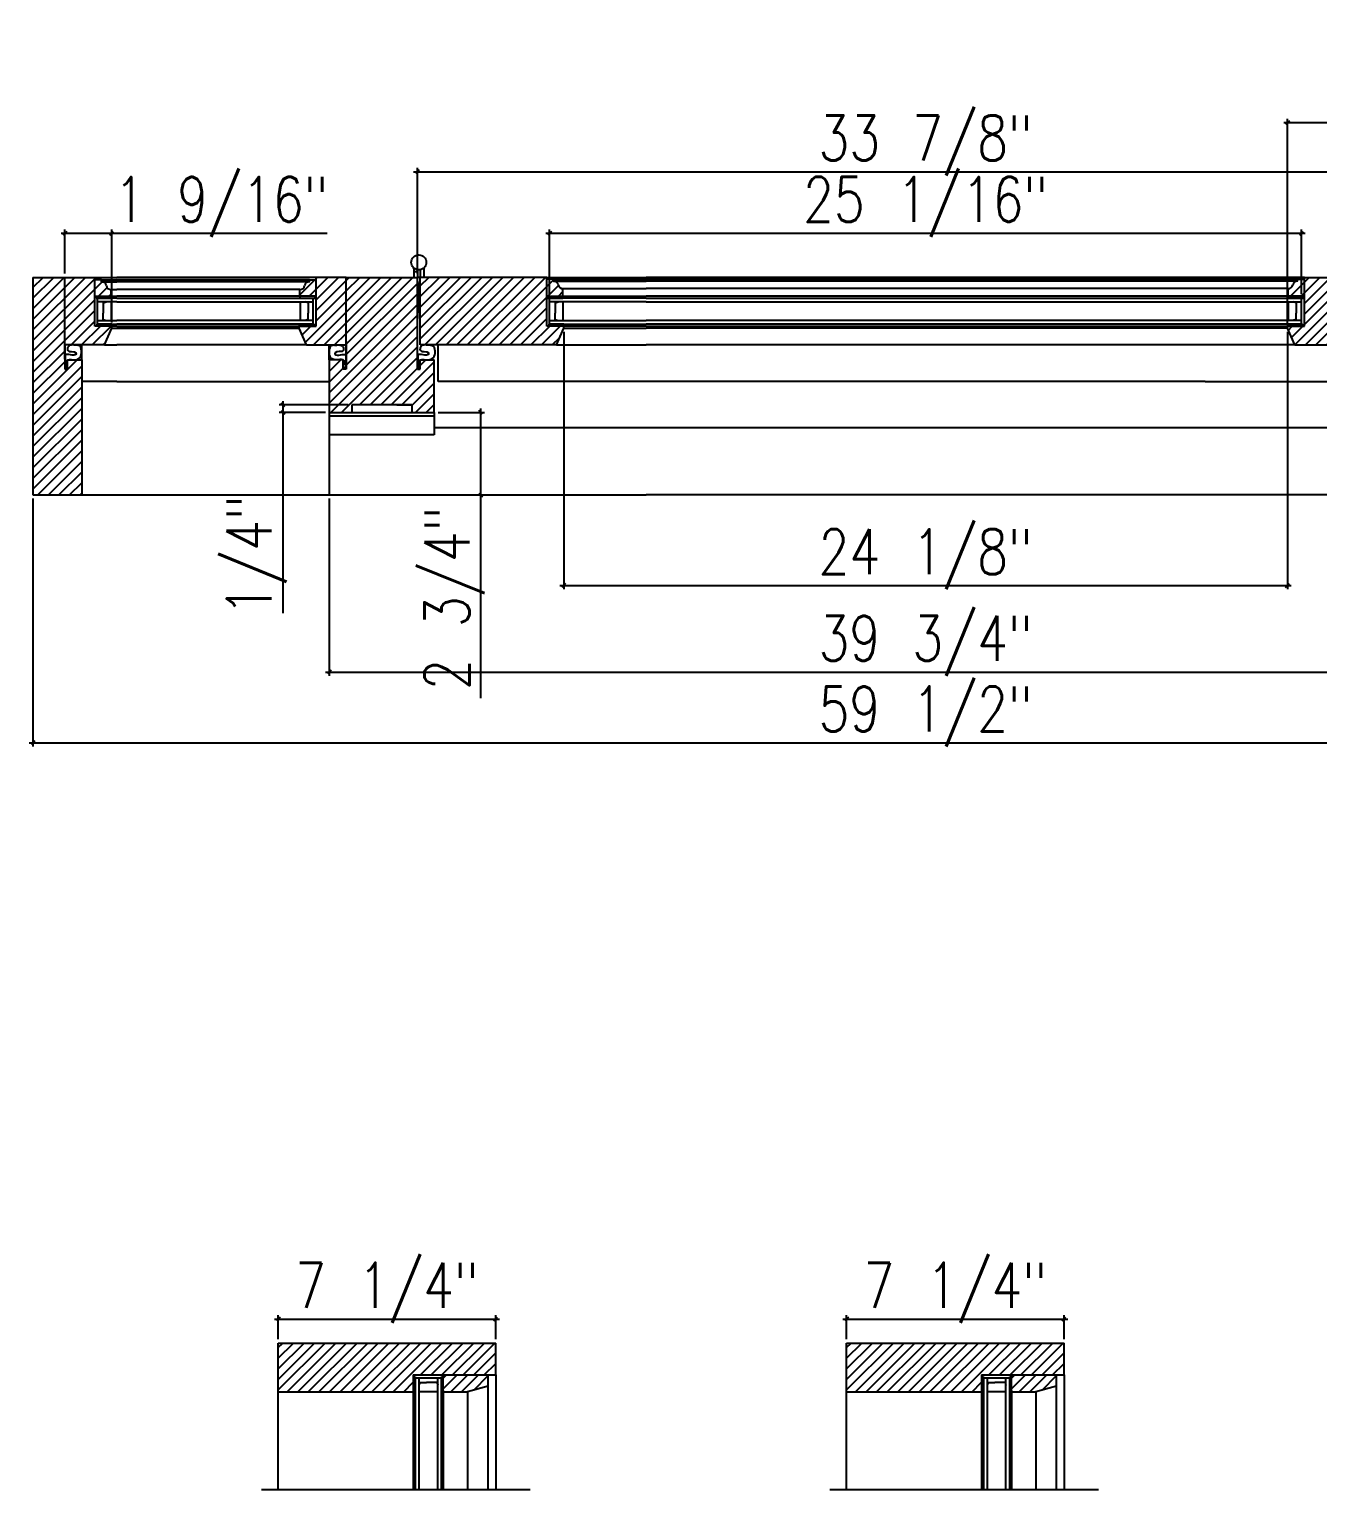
# Model space of a CAD drawing. Header units: inches. Extents: x 1985 to 11287, y 379 to 4336.
# Drawn here: x 7361.85 to 7404.8, y 3342.22 to 3390.91 of the extents above; entities that cross this region are included whole.
import ezdxf

# ---------------------------------------------------------------- set-up
doc = ezdxf.new("R2010")
doc.units = ezdxf.units.IN
doc.header["$MEASUREMENT"] = 0
doc.layers.get('0').update_dxf_attribs({"linetype": 'CONTINUOUS'})
doc.layers.get('Defpoints').update_dxf_attribs({"linetype": 'CONTINUOUS'})
for name, color, linetype in [('COTE1-1', 7, 'CONTINUOUS'), ('COTE1-1 99', 7, 'CONTINUOUS'), ('glass-', 6, 'CONTINUOUS'), ('glazing tape', 7, 'CONTINUOUS'), ('hardware-', 94, 'CONTINUOUS'), ('hatch 99', 1, 'CONTINUOUS'), ('hatch-', 1, 'CONTINUOUS'), ('weatherstripping', 5, 'CONTINUOUS'), ('wood detail', 7, 'CONTINUOUS')]:
    doc.layers.add(name, color=color, linetype=linetype)
doc.styles.get("Standard").update_dxf_attribs({"font": 'txt.shx', "width": 0.8})
doc.dimstyles.new('Elevation', dxfattribs={"dimscale": 2, "dimtxt": 0.75, "dimasz": 0.0625, "dimexe": 0.0625, "dimexo": 0.0625, "dimgap": 0.0625, "dimtad": 1, "dimdec": 5, "dimzin": 0, "dimdsep": 46, "dimlunit": 5, "dimtxsty": 'Standard', "dimblk1": 'OBLIQUE', "dimblk2": 'OBLIQUE', "dimsah": 1, "dimcen": 2, "dimdle": 0.0625, "dimclrd": 1, "dimclre": 1, "dimadec": 1, "dimazin": 0, "dimtfac": 0.375, "dimtdec": 5, "dimtmove": 0, "dimatfit": 3, "dimldrblk": 'OBLIQUE', "dimfxl": 1, "dimfrac": 2, "dimtolj": 1, "dimtzin": 0, "dimarcsym": 0})
pattern_1 = [(45, (7408.37304, 1620.67968), (-0.176776695, 0.176776695), [])]
pattern_2 = [(45, (7396.61848, 1632.43424), (-0.176776695, 0.176776695), [])]

# ---------------------------------------------------------------- blocks, each defined once
blk = doc.blocks.new('_OBLIQUE')
at = {"color": 0, "linetype": 'ByBlock'}
blk.add_line((-0.5, -0.5), (0.5, 0.5), dxfattribs=at)
blk = doc.blocks.new('*D847')
at = {"layer": 'COTE1-1 99', "color": 1, "lineweight": -2}
for p, q in [((7372.479, 3378.391), (7370.184, 3378.391)), ((7370.309, 3378.516), (7370.309, 3378.141)), ((7371.729, 3378.141), (7370.184, 3378.141)), ((7370.309, 3378.141), (7370.309, 3371.446))]:
    blk.add_line(p, q, dxfattribs=at)
at = {"layer": 'Defpoints', "color": 0}
for p in [(7372.604, 3378.391), (7370.309, 3378.141), (7371.854, 3378.141)]:
    blk.add_point(p, dxfattribs=at)
at = {"layer": 'COTE1-1 99', "color": 1, "lineweight": -2, "xscale": 0.125, "yscale": 0.125, "zscale": 0.125}
for p, rotation in [((7370.309, 3378.391), 90), ((7370.309, 3378.141), 270)]:
    blk.add_blockref('_OBLIQUE', p, dxfattribs=dict(at, rotation=rotation))
at = {"layer": 'COTE1-1 99', "color": 0, "insert": (7369.434, 3373.371), "char_height": 1.5, "attachment_point": 5, "rotation": 90}
blk.add_mtext('\\A1;1/4"', dxfattribs=at)
blk = doc.blocks.new('*D848')
at = {"layer": 'COTE1-1 99', "color": 1, "lineweight": -2}
for p, q in [((7376.898, 3378.266), (7376.898, 3375.391)), ((7375.479, 3378.141), (7377.023, 3378.141)), ((7375.479, 3375.391), (7377.023, 3375.391)), ((7376.898, 3375.391), (7376.898, 3368.616))]:
    blk.add_line(p, q, dxfattribs=at)
at = {"layer": 'Defpoints', "color": 0}
for p in [(7375.354, 3378.141), (7375.354, 3375.391), (7376.898, 3375.391)]:
    blk.add_point(p, dxfattribs=at)
at = {"layer": 'COTE1-1 99', "color": 1, "lineweight": -2, "xscale": 0.125, "yscale": 0.125, "zscale": 0.125}
for p, rotation in [((7376.898, 3378.141), 90), ((7376.898, 3375.391), 270)]:
    blk.add_blockref('_OBLIQUE', p, dxfattribs=dict(at, rotation=rotation))
at = {"layer": 'COTE1-1 99', "color": 0, "insert": (7376.023, 3371.941), "char_height": 1.5, "attachment_point": 5, "rotation": 90}
blk.add_mtext('\\A1;2 3/4"', dxfattribs=at)
blk = doc.blocks.new('*D849')
at = {"layer": 'COTE1-1 99', "color": 1, "lineweight": -2}
for p, q in [((7374.666, 3386.164), (7408.79, 3386.164)), ((7374.791, 3382.766), (7374.791, 3386.289)), ((7408.665, 3382.766), (7408.665, 3386.289))]:
    blk.add_line(p, q, dxfattribs=at)
at = {"layer": 'Defpoints', "color": 0}
for p in [(7408.665, 3386.164), (7374.791, 3382.641), (7408.665, 3382.641)]:
    blk.add_point(p, dxfattribs=at)
at = {"layer": 'COTE1-1 99', "color": 1, "lineweight": -2, "xscale": 0.125, "yscale": 0.125, "zscale": 0.125, "rotation": 180}
blk.add_blockref('_OBLIQUE', (7374.791, 3386.164), dxfattribs=at)
at = {"layer": 'COTE1-1 99', "color": 1, "lineweight": -2, "xscale": 0.125, "yscale": 0.125, "zscale": 0.125}
blk.add_blockref('_OBLIQUE', (7408.665, 3386.164), dxfattribs=at)
at = {"layer": 'COTE1-1 99', "color": 0, "insert": (7391.728, 3387.039), "char_height": 1.5, "attachment_point": 5}
blk.add_mtext('\\A1;33 7/8"', dxfattribs=at)
blk = doc.blocks.new('*D850')
at = {"layer": 'COTE1-1 99', "color": 1, "lineweight": -2}
for p, q in [((7371.854, 3375.266), (7371.854, 3369.361)), ((7411.604, 3375.266), (7411.604, 3369.361)), ((7371.729, 3369.486), (7411.729, 3369.486))]:
    blk.add_line(p, q, dxfattribs=at)
at = {"layer": 'Defpoints', "color": 0}
for p in [(7371.854, 3375.391), (7411.604, 3375.391), (7411.604, 3369.486)]:
    blk.add_point(p, dxfattribs=at)
at = {"layer": 'COTE1-1 99', "color": 1, "lineweight": -2, "xscale": 0.125, "yscale": 0.125, "zscale": 0.125, "rotation": 180}
blk.add_blockref('_OBLIQUE', (7371.854, 3369.486), dxfattribs=at)
at = {"layer": 'COTE1-1 99', "color": 1, "lineweight": -2, "xscale": 0.125, "yscale": 0.125, "zscale": 0.125}
blk.add_blockref('_OBLIQUE', (7411.604, 3369.486), dxfattribs=at)
at = {"layer": 'COTE1-1 99', "color": 0, "insert": (7391.729, 3370.361), "char_height": 1.5, "attachment_point": 5}
blk.add_mtext('\\A1;39 3/4"', dxfattribs=at)
blk = doc.blocks.new('*D852')
at = {"layer": 'COTE1-1 99', "color": 1, "lineweight": -2}
for p, q in [((7361.979, 3375.266), (7361.979, 3367.005)), ((7421.479, 3369.361), (7421.479, 3367.005)), ((7361.854, 3367.13), (7421.604, 3367.13))]:
    blk.add_line(p, q, dxfattribs=at)
at = {"layer": 'Defpoints', "color": 0}
for p in [(7361.979, 3375.391), (7421.479, 3369.486), (7421.479, 3367.13)]:
    blk.add_point(p, dxfattribs=at)
at = {"layer": 'COTE1-1 99', "color": 1, "lineweight": -2, "xscale": 0.125, "yscale": 0.125, "zscale": 0.125, "rotation": 180}
blk.add_blockref('_OBLIQUE', (7361.979, 3367.13), dxfattribs=at)
at = {"layer": 'COTE1-1 99', "color": 1, "lineweight": -2, "xscale": 0.125, "yscale": 0.125, "zscale": 0.125}
blk.add_blockref('_OBLIQUE', (7421.479, 3367.13), dxfattribs=at)
at = {"layer": 'COTE1-1 99', "color": 0, "insert": (7391.729, 3368.005), "char_height": 1.5, "attachment_point": 5}
blk.add_mtext('\\A1;59 1/2"', dxfattribs=at)
blk = doc.blocks.new('*D824')
at = {"layer": 'COTE1-1 99', "color": 1, "lineweight": -2}
for p, q in [((7370.154, 3347.241), (7370.154, 3348.041)), ((7377.404, 3347.241), (7377.404, 3348.041)), ((7370.029, 3347.916), (7377.529, 3347.916))]:
    blk.add_line(p, q, dxfattribs=at)
at = {"layer": 'Defpoints', "color": 0}
for p in [(7377.404, 3347.916), (7370.154, 3347.116), (7377.404, 3347.116)]:
    blk.add_point(p, dxfattribs=at)
at = {"layer": 'COTE1-1 99', "color": 1, "lineweight": -2, "xscale": 0.125, "yscale": 0.125, "zscale": 0.125, "rotation": 180}
blk.add_blockref('_OBLIQUE', (7370.154, 3347.916), dxfattribs=at)
at = {"layer": 'COTE1-1 99', "color": 1, "lineweight": -2, "xscale": 0.125, "yscale": 0.125, "zscale": 0.125}
blk.add_blockref('_OBLIQUE', (7377.404, 3347.916), dxfattribs=at)
at = {"layer": 'COTE1-1 99', "color": 0, "insert": (7373.779, 3348.791), "char_height": 1.5, "attachment_point": 5}
blk.add_mtext('\\A1;7 1/4"', dxfattribs=at)
blk = doc.blocks.new('*D838')
at = {"layer": 'COTE1-1 99', "color": 1, "lineweight": -2}
for p, q in [((7379.667, 3380.828), (7379.667, 3372.246)), ((7403.79, 3380.828), (7403.79, 3372.246)), ((7379.542, 3372.371), (7403.915, 3372.371))]:
    blk.add_line(p, q, dxfattribs=at)
at = {"layer": 'Defpoints', "color": 0}
for p in [(7379.667, 3380.953), (7403.79, 3380.953), (7403.79, 3372.371)]:
    blk.add_point(p, dxfattribs=at)
at = {"layer": 'COTE1-1 99', "color": 1, "lineweight": -2, "xscale": 0.125, "yscale": 0.125, "zscale": 0.125, "rotation": 180}
blk.add_blockref('_OBLIQUE', (7379.667, 3372.371), dxfattribs=at)
at = {"layer": 'COTE1-1 99', "color": 1, "lineweight": -2, "xscale": 0.125, "yscale": 0.125, "zscale": 0.125}
blk.add_blockref('_OBLIQUE', (7403.79, 3372.371), dxfattribs=at)
at = {"layer": 'COTE1-1 99', "color": 0, "insert": (7391.729, 3373.246), "char_height": 1.5, "attachment_point": 5}
blk.add_mtext('\\A1;24 1/8"', dxfattribs=at)
blk = doc.blocks.new('*D839')
at = {"layer": 'COTE1-1 99', "color": 1, "lineweight": -2}
for p, q in [((7379.073, 3384.113), (7404.384, 3384.113)), ((7379.198, 3382.078), (7379.198, 3384.238)), ((7404.259, 3382.078), (7404.259, 3384.238))]:
    blk.add_line(p, q, dxfattribs=at)
at = {"layer": 'Defpoints', "color": 0}
for p in [(7404.259, 3384.113), (7379.198, 3381.953), (7404.259, 3381.953)]:
    blk.add_point(p, dxfattribs=at)
at = {"layer": 'COTE1-1 99', "color": 1, "lineweight": -2, "xscale": 0.125, "yscale": 0.125, "zscale": 0.125, "rotation": 180}
blk.add_blockref('_OBLIQUE', (7379.198, 3384.113), dxfattribs=at)
at = {"layer": 'COTE1-1 99', "color": 1, "lineweight": -2, "xscale": 0.125, "yscale": 0.125, "zscale": 0.125}
blk.add_blockref('_OBLIQUE', (7404.259, 3384.113), dxfattribs=at)
at = {"layer": 'COTE1-1 99', "color": 0, "insert": (7391.729, 3384.988), "char_height": 1.5, "attachment_point": 5}
blk.add_mtext('\\A1;25 1/16"', dxfattribs=at)
blk = doc.blocks.new('*D840')
at = {"layer": 'COTE1-1 99', "color": 1, "lineweight": -2}
for p, q in [((7403.79, 3381.11), (7403.79, 3387.928)), ((7408.666, 3382.766), (7408.666, 3387.928)), ((7403.665, 3387.803), (7408.666, 3387.803)), ((7408.666, 3387.803), (7415.441, 3387.803))]:
    blk.add_line(p, q, dxfattribs=at)
at = {"layer": 'Defpoints', "color": 0}
for p in [(7408.666, 3387.803), (7408.666, 3382.641), (7403.79, 3380.985)]:
    blk.add_point(p, dxfattribs=at)
at = {"layer": 'COTE1-1 99', "color": 1, "lineweight": -2, "xscale": 0.125, "yscale": 0.125, "zscale": 0.125, "rotation": 180}
blk.add_blockref('_OBLIQUE', (7403.79, 3387.803), dxfattribs=at)
at = {"layer": 'COTE1-1 99', "color": 1, "lineweight": -2, "xscale": 0.125, "yscale": 0.125, "zscale": 0.125}
blk.add_blockref('_OBLIQUE', (7408.666, 3387.803), dxfattribs=at)
at = {"layer": 'COTE1-1 99', "color": 0, "insert": (7412.116, 3388.678), "char_height": 1.5, "attachment_point": 5}
blk.add_mtext('\\A1;4 7/8"', dxfattribs=at)
blk = doc.blocks.new('*D841')
at = {"layer": 'COTE1-1 99', "color": 1, "lineweight": -2}
for p, q in [((7362.916, 3384.113), (7364.604, 3384.113)), ((7363.041, 3382.766), (7363.041, 3384.238)), ((7364.604, 3381.141), (7364.604, 3384.238)), ((7364.604, 3384.113), (7371.779, 3384.113))]:
    blk.add_line(p, q, dxfattribs=at)
at = {"layer": 'Defpoints', "color": 0}
for p in [(7364.604, 3384.113), (7363.041, 3382.641), (7364.604, 3381.016)]:
    blk.add_point(p, dxfattribs=at)
at = {"layer": 'COTE1-1 99', "color": 1, "lineweight": -2, "xscale": 0.125, "yscale": 0.125, "zscale": 0.125, "rotation": 180}
blk.add_blockref('_OBLIQUE', (7363.041, 3384.113), dxfattribs=at)
at = {"layer": 'COTE1-1 99', "color": 1, "lineweight": -2, "xscale": 0.125, "yscale": 0.125, "zscale": 0.125}
blk.add_blockref('_OBLIQUE', (7364.604, 3384.113), dxfattribs=at)
at = {"layer": 'COTE1-1 99', "color": 0, "insert": (7368.254, 3384.988), "char_height": 1.5, "attachment_point": 5}
blk.add_mtext('\\A1;1 9/16"', dxfattribs=at)
blk = doc.blocks.new('*D871')
at = {"layer": 'COTE1-1 99', "color": 1, "lineweight": -2}
for p, q in [((7389.096, 3347.241), (7389.096, 3348.041)), ((7396.346, 3347.241), (7396.346, 3348.041)), ((7388.971, 3347.916), (7396.471, 3347.916))]:
    blk.add_line(p, q, dxfattribs=at)
at = {"layer": 'Defpoints', "color": 0}
for p in [(7396.346, 3347.916), (7389.096, 3347.116), (7396.346, 3347.116)]:
    blk.add_point(p, dxfattribs=at)
at = {"layer": 'COTE1-1 99', "color": 1, "lineweight": -2, "xscale": 0.125, "yscale": 0.125, "zscale": 0.125, "rotation": 180}
blk.add_blockref('_OBLIQUE', (7389.096, 3347.916), dxfattribs=at)
at = {"layer": 'COTE1-1 99', "color": 1, "lineweight": -2, "xscale": 0.125, "yscale": 0.125, "zscale": 0.125}
blk.add_blockref('_OBLIQUE', (7396.346, 3347.916), dxfattribs=at)
at = {"layer": 'COTE1-1 99', "color": 0, "insert": (7392.721, 3348.791), "char_height": 1.5, "attachment_point": 5}
blk.add_mtext('\\A1;7 1/4"', dxfattribs=at)

msp = doc.modelspace()

# ---------------------------------------------------------------- hatches: boundary and pattern name
at = {"layer": 'glazing tape'}
h = msp.add_hatch(color=256, dxfattribs=at)
h.paths.add_polyline_path([(7364.580088, 3381.953325), (7364.580088, 3382.015825), (7364.080088, 3382.015825), (7364.080088, 3381.953325)])
h.paths.add_polyline_path([(7364.103588, 3381.078325), (7364.103588, 3381.015825), (7364.603588, 3381.015825), (7364.603588, 3381.078325)])
h = msp.add_hatch(color=256, dxfattribs=at)
h.paths.add_polyline_path([(7371.377168, 3381.953325), (7371.377168, 3382.015825), (7370.877168, 3382.015825), (7370.877168, 3381.953325)])
h.paths.add_polyline_path([(7371.353668, 3381.015825), (7371.353668, 3381.078325), (7370.853668, 3381.078325), (7370.853668, 3381.015825)])
h = msp.add_hatch(color=7, dxfattribs=at)
h.paths.add_polyline_path([(7379.643511, 3382.015825), (7379.143511, 3382.015825), (7379.143511, 3381.953325), (7379.643511, 3381.953325)])
h.paths.add_polyline_path([(7379.667011, 3381.078325), (7379.167011, 3381.078325), (7379.167011, 3381.015825), (7379.667011, 3381.015825)])
h = msp.add_hatch(color=7, dxfattribs=at)
h.paths.add_polyline_path([(7403.813741, 3382.015825), (7404.313741, 3382.015825), (7404.313741, 3381.953325), (7403.813741, 3381.953325)])
h.paths.add_polyline_path([(7403.790241, 3381.078325), (7404.290241, 3381.078325), (7404.290241, 3381.015825), (7403.790241, 3381.015825)])
h = msp.add_hatch(color=7, dxfattribs=at)
h.paths.add_polyline_path([(7375.654472, 3345.991351), (7375.591972, 3345.991351), (7375.591972, 3345.491351), (7375.654472, 3345.491351), (7375.654472, 3345.528243)])
h.paths.add_polyline_path([(7374.716972, 3345.991351), (7374.654472, 3345.991351), (7374.654472, 3345.491351), (7374.716972, 3345.491351)])
h = msp.add_hatch(color=7, dxfattribs=at)
h.paths.add_polyline_path([(7394.596049, 3345.991351), (7394.533549, 3345.991351), (7394.533549, 3345.491351), (7394.596049, 3345.491351), (7394.596049, 3345.528243)])
h.paths.add_polyline_path([(7393.658549, 3345.991351), (7393.596049, 3345.991351), (7393.596049, 3345.491351), (7393.658549, 3345.491351)])
at = {"layer": 'hatch 99'}
h = msp.add_hatch(dxfattribs=at)
h.set_pattern_fill('ANSI31', color=256, scale=2, style=0)
h.set_pattern_definition([(45, (7396.49348, 1632.43424), (-0.176776695, 0.176776695), [])])
edge = h.paths.add_edge_path()
edge.add_line((7363.041138, 3379.578361), (7363.041138, 3380.390825))
edge.add_line((7363.041138, 3380.390825), (7363.041138, 3382.640825))
edge.add_line((7363.041138, 3382.640825), (7361.97863, 3382.640825))
edge.add_line((7361.97863, 3382.640825), (7361.97863, 3375.390825))
edge.add_line((7361.97863, 3375.390825), (7363.60363, 3375.390825))
edge.add_line((7363.60363, 3375.390825), (7363.60363, 3379.890825))
edge.add_line((7363.60363, 3379.890825), (7363.134929, 3379.890825))
edge.add_spline(control_points=[(7363.308056, 3379.892501), (7363.23617, 3379.907078), (7363.108248, 3379.924716), (7363.06851, 3379.760633), (7363.159301, 3379.717535), (7363.122142, 3379.628081), (7363.052101, 3379.583865)], knot_values=[0.002756706, 0.002756706, 0.002756706, 0.002756706, 0.162430415, 0.217787302, 0.327082606, 0.496812861, 0.496812861, 0.496812861, 0.496812861], degree=3, periodic=0)
edge.add_line((7363.1348, 3379.890764), (7363.1348, 3379.578361))
edge.add_line((7363.1348, 3379.578361), (7363.041138, 3379.578361))
h.paths.add_polyline_path([(7364.041074, 3382.640825), (7363.041138, 3382.640825), (7363.041138, 3380.390825), (7364.362517, 3380.390825), (7364.603588, 3380.953325), (7364.603588, 3381.015825), (7364.041074, 3381.015825)])
h.paths.add_polyline_path([(7364.580088, 3382.242325, -0.375199902), (7364.423838, 3382.367325, 0.375199902), (7364.267588, 3382.492325), (7364.267588, 3382.554825), (7364.041074, 3382.554825), (7364.041074, 3382.015825), (7364.580088, 3382.015825)], flags=17)
h = msp.add_hatch(dxfattribs=at)
h.set_pattern_fill('ANSI31', color=256, scale=2, style=0)
h.set_pattern_definition(pattern_1)
h.paths.add_polyline_path([(7371.416182, 3382.554825), (7371.189668, 3382.554825), (7371.189668, 3382.492325), (7371.176546, 3382.492325, 0.350781059), (7371.033418, 3382.367325, -0.375199902), (7370.877168, 3382.242325), (7370.877168, 3382.015825), (7371.416182, 3382.015825)], flags=17)
h.paths.add_polyline_path([(7372.416118, 3382.640825), (7371.416182, 3382.640825), (7371.416182, 3381.015825), (7370.853668, 3381.015825), (7370.853668, 3380.953325), (7371.094739, 3380.390825), (7372.416118, 3380.390825)])
h = msp.add_hatch(dxfattribs=at)
h.set_pattern_fill('ANSI31', color=256, scale=2, style=0)
h.set_pattern_definition(pattern_1)
h.paths.add_polyline_path([(7374.792034, 3381.265825), (7374.792034, 3382.515825), (7374.792034, 3382.640825), (7372.416118, 3382.640825), (7372.416118, 3379.919136), (7372.416118, 3379.578361), (7372.322456, 3379.578361), (7372.322456, 3379.890825), (7371.853626, 3379.890825), (7371.853626, 3378.140825), (7372.603626, 3378.140825), (7372.603626, 3378.390825), (7374.603626, 3378.390825), (7374.603626, 3378.140825), (7375.353626, 3378.140825), (7375.353626, 3379.890825), (7374.884796, 3379.890825), (7374.884796, 3379.578361), (7374.792034, 3379.578361)])
h = msp.add_hatch(dxfattribs=at)
h.set_pattern_fill('ANSI31', color=256, scale=2, style=0)
h.set_pattern_definition(pattern_2)
h.paths.add_polyline_path([(7374.885761, 3382.640825), (7374.885761, 3380.390825), (7379.42594, 3380.390825), (7379.667011, 3380.953325), (7379.667011, 3381.015825), (7379.104497, 3381.015825), (7379.104497, 3382.640825)])
h.paths.add_polyline_path([(7379.643511, 3382.265825, -0.375199902), (7379.487261, 3382.390825, 0.375199902), (7379.331011, 3382.515825), (7379.331011, 3382.578325), (7379.104497, 3382.578325), (7379.104497, 3382.015825), (7379.643511, 3382.015825)], flags=17)
h = msp.add_hatch(dxfattribs=at)
h.set_pattern_fill('ANSI31', color=256, scale=2, style=0)
h.set_pattern_definition(pattern_2)
h.paths.add_polyline_path([(7404.126241, 3382.515825), (7404.113118, 3382.515825, 0.350781059), (7403.969991, 3382.390825, -0.375199902), (7403.813741, 3382.265825), (7403.813741, 3382.015825), (7404.352755, 3382.015825), (7404.352755, 3382.578325), (7404.126241, 3382.578325)], flags=17)
h.paths.add_polyline_path([(7404.352755, 3381.015825), (7403.790241, 3381.015825), (7403.790241, 3380.953325), (7404.031312, 3380.390825), (7408.571491, 3380.390825), (7408.571491, 3382.640825), (7404.352755, 3382.640825)])
at = {"layer": 'hatch-'}
h = msp.add_hatch(dxfattribs=at)
h.set_pattern_fill('ANSI31', color=256, scale=2, style=0)
h.set_pattern_definition([(45, (7410.37369, 1686.23883), (-0.176776695, 0.176776695), [])])
h.paths.add_polyline_path([(7374.654472, 3345.491351), (7374.654472, 3346.053843), (7377.404484, 3346.053843), (7377.404484, 3347.116351), (7370.154484, 3347.116351), (7370.154484, 3345.491351)])
h = msp.add_hatch(dxfattribs=at)
h.set_pattern_fill('ANSI31', color=256, scale=2, style=0)
h.set_pattern_definition([(45, (7429.31526, 1686.23883), (-0.176776695, 0.176776695), [])])
h.paths.add_polyline_path([(7393.596049, 3345.491351), (7393.596049, 3346.053843), (7396.34606, 3346.053843), (7396.34606, 3347.116351), (7389.09606, 3347.116351), (7389.09606, 3345.491351)])
h = msp.add_hatch(dxfattribs=at)
h.set_pattern_fill('ANSI31', color=1, scale=2, style=0)
h.set_pattern_definition([(45, (7707.2812, 3873.08817), (-0.1767767, 0.1767767), [])])
h.paths.add_polyline_path([(7377.154472, 3346.053843), (7375.654472, 3346.053843), (7375.654472, 3345.528243), (7375.654472, 3345.491351), (7376.466293, 3345.491351), (7377.154472, 3345.678843)])
h = msp.add_hatch(dxfattribs=at)
h.set_pattern_fill('ANSI31', color=1, scale=2, style=0)
h.set_pattern_definition([(45, (7726.22278, 3873.08817), (-0.1767767, 0.1767767), [])])
h.paths.add_polyline_path([(7396.096049, 3346.053843), (7394.596049, 3346.053843), (7394.596049, 3345.528243), (7394.596049, 3345.491351), (7395.40787, 3345.491351), (7396.096049, 3345.678843)])

# ---------------------------------------------------------------- linework, layer by layer
at = {"layer": 'COTE1-1'}
for p, q in [((7374.603626, 3378.390825), (7372.603626, 3378.390825)), ((7372.603626, 3378.390825), (7372.603626, 3378.140825)), ((7374.103626, 3378.390825), (7374.603626, 3378.390825)), ((7374.603626, 3378.390825), (7374.603626, 3378.140825)), ((7375.353626, 3377.640825), (7408.103625, 3377.640825))]:
    msp.add_line(p, q, dxfattribs=at)
at = {"layer": 'glass-', "color": 6}
for p, q in [((7364.778263, 3381.953325), (7364.080088, 3381.953325)), ((7364.134774, 3381.078325), (7364.134774, 3381.953325)), ((7364.778263, 3381.828325), (7364.134774, 3381.828325)), ((7364.315708, 3381.798334), (7364.423491, 3381.828325)), ((7364.315708, 3381.798334), (7364.315708, 3381.453325)), ((7364.580088, 3381.828325), (7364.580088, 3381.203325)), ((7364.778263, 3381.953325), (7371.377168, 3381.953325)), ((7364.778263, 3381.828325), (7371.322482, 3381.828325)), ((7370.889382, 3381.828325), (7370.889382, 3381.203325)), ((7371.153762, 3381.798334), (7371.04598, 3381.828325)), ((7371.153762, 3381.798334), (7371.153762, 3381.453325)), ((7371.322482, 3381.078325), (7371.322482, 3381.953325)), ((7382.411386, 3381.953325), (7379.143511, 3381.953325)), ((7379.198197, 3381.078325), (7379.198197, 3381.953325)), ((7382.411386, 3381.828325), (7379.198197, 3381.828325)), ((7379.379131, 3381.798334), (7379.486914, 3381.828325)), ((7379.379131, 3381.798334), (7379.379131, 3381.453325)), ((7379.643511, 3381.828325), (7379.643511, 3381.203325)), ((7382.411386, 3381.953325), (7404.313741, 3381.953325)), ((7382.411386, 3381.828325), (7404.259055, 3381.828325)), ((7403.813741, 3381.828325), (7403.813741, 3381.203325)), ((7404.078121, 3381.798334), (7403.970338, 3381.828325)), ((7404.078121, 3381.798334), (7404.078121, 3381.453325)), ((7404.259055, 3381.078325), (7404.259055, 3381.953325)), ((7364.134774, 3381.203325), (7364.778263, 3381.203325)), ((7364.315708, 3381.233317), (7364.315708, 3381.453325)), ((7364.315708, 3381.233317), (7364.423491, 3381.203325)), ((7371.322482, 3381.203325), (7364.778263, 3381.203325)), ((7371.153762, 3381.233317), (7371.04598, 3381.203325)), ((7371.153762, 3381.233317), (7371.153762, 3381.453325)), ((7379.198197, 3381.203325), (7382.411386, 3381.203325)), ((7379.379131, 3381.233317), (7379.379131, 3381.453325)), ((7379.379131, 3381.233317), (7379.486914, 3381.203325)), ((7404.259055, 3381.203325), (7382.411386, 3381.203325)), ((7404.078121, 3381.233317), (7403.970338, 3381.203325)), ((7404.078121, 3381.233317), (7404.078121, 3381.453325)), ((7364.103588, 3381.078325), (7364.778263, 3381.078325)), ((7371.353668, 3381.078325), (7364.778263, 3381.078325)), ((7379.167011, 3381.078325), (7382.411386, 3381.078325)), ((7404.290241, 3381.078325), (7382.411386, 3381.078325)), ((7374.716972, 3345.991351), (7374.716972, 3342.223738)), ((7374.716972, 3345.960143), (7375.591972, 3345.960143)), ((7374.841972, 3345.960143), (7374.841972, 3342.223738)), ((7374.871963, 3345.803823), (7374.841972, 3345.71044)), ((7374.871963, 3345.803823), (7375.091972, 3345.803823)), ((7375.43698, 3345.803823), (7375.091972, 3345.803823)), ((7375.43698, 3345.803823), (7375.466972, 3345.71044)), ((7375.466972, 3342.223738), (7375.466972, 3345.960143)), ((7375.591972, 3342.223738), (7375.591972, 3345.991351)), ((7393.658549, 3345.991351), (7393.658549, 3342.223738)), ((7393.658549, 3345.960143), (7394.533549, 3345.960143)), ((7393.783549, 3345.960143), (7393.783549, 3342.223738)), ((7393.81354, 3345.803823), (7393.783549, 3345.71044)), ((7393.81354, 3345.803823), (7394.033549, 3345.803823)), ((7394.378557, 3345.803823), (7394.033549, 3345.803823)), ((7394.378557, 3345.803823), (7394.408549, 3345.71044)), ((7394.408549, 3342.223738), (7394.408549, 3345.960143)), ((7394.533549, 3342.223738), (7394.533549, 3345.991351)), ((7375.466972, 3345.491351), (7374.841972, 3345.491351)), ((7394.408549, 3345.491351), (7393.783549, 3345.491351))]:
    msp.add_line(p, q, dxfattribs=at)
at = {"layer": 'glazing tape', "color": 7}
for p, q in [((7364.080088, 3382.015825), (7364.080088, 3381.953325)), ((7364.580088, 3382.015825), (7364.580088, 3381.953325)), ((7370.877168, 3382.015825), (7370.877168, 3381.953325)), ((7371.377168, 3382.015825), (7371.377168, 3381.953325)), ((7379.143511, 3382.015825), (7379.143511, 3381.953325)), ((7379.643511, 3382.015825), (7379.643511, 3381.953325)), ((7403.813741, 3382.015825), (7403.813741, 3381.953325)), ((7404.313741, 3382.015825), (7404.313741, 3381.953325)), ((7375.591972, 3345.991351), (7375.654472, 3345.991351)), ((7394.533549, 3345.991351), (7394.596049, 3345.991351)), ((7375.591972, 3345.491351), (7375.654472, 3345.491351)), ((7394.533549, 3345.491351), (7394.596049, 3345.491351))]:
    msp.add_line(p, q, dxfattribs=at)
at = {"layer": 'glazing tape'}
for p, q in [((7364.080088, 3381.953325), (7364.580088, 3381.953325)), ((7370.877168, 3381.953325), (7371.377168, 3381.953325)), ((7379.143511, 3381.953325), (7379.643511, 3381.953325)), ((7404.313741, 3381.953325), (7403.813741, 3381.953325)), ((7364.103588, 3381.078325), (7364.103588, 3381.015825)), ((7364.603588, 3381.078325), (7364.103588, 3381.078325)), ((7364.603588, 3381.078325), (7364.603588, 3381.015825)), ((7370.853668, 3381.078325), (7370.853668, 3381.015825)), ((7370.853668, 3381.078325), (7371.353668, 3381.078325)), ((7371.353668, 3381.078325), (7371.353668, 3381.015825)), ((7379.167011, 3381.078325), (7379.167011, 3381.015825)), ((7379.667011, 3381.078325), (7379.167011, 3381.078325)), ((7379.667011, 3381.078325), (7379.667011, 3381.015825)), ((7403.790241, 3381.078325), (7403.790241, 3381.015825)), ((7403.790241, 3381.078325), (7404.290241, 3381.078325)), ((7404.290241, 3381.078325), (7404.290241, 3381.015825)), ((7374.654472, 3345.991351), (7374.716972, 3345.991351)), ((7374.716972, 3345.492529), (7374.716972, 3345.991351)), ((7375.591972, 3345.991351), (7375.591972, 3345.491351)), ((7393.596049, 3345.991351), (7393.658549, 3345.991351)), ((7393.658549, 3345.492529), (7393.658549, 3345.991351)), ((7394.533549, 3345.991351), (7394.533549, 3345.491351)), ((7374.654472, 3345.491351), (7374.716972, 3345.491351)), ((7393.596049, 3345.491351), (7393.658549, 3345.491351))]:
    msp.add_line(p, q, dxfattribs=at)
at = {"layer": 'glazing tape', "color": 0}
for p, q in [((7374.716972, 3345.991351), (7374.716972, 3345.491351)), ((7393.658549, 3345.991351), (7393.658549, 3345.491351))]:
    msp.add_line(p, q, dxfattribs=at)
at = {"layer": 'hardware-', "color": 94}
for p, q in [((7374.667034, 3382.934113), (7374.667034, 3382.640825)), ((7374.792034, 3382.828325), (7374.667034, 3382.828325)), ((7374.792034, 3382.895257), (7374.792034, 3382.640825)), ((7374.885761, 3382.895257), (7374.885761, 3382.640825)), ((7375.010761, 3382.934113), (7375.010761, 3382.640825))]:
    msp.add_line(p, q, dxfattribs=at)
msp.add_circle((7374.838897, 3383.140825), 0.25, dxfattribs=at)
for centre, start, end in [((7374.604534, 3382.934113), 0, 41.4128763), ((7375.073261, 3382.934113), 138.5871237, 180)]:
    msp.add_arc(centre, 0.0625, start, end, dxfattribs=at)
at = {"layer": 'weatherstripping', "color": 5, "lineweight": 30}
msp.add_line((7374.792034, 3381.265825), (7374.792034, 3382.515825), dxfattribs=at)
at = {"layer": 'weatherstripping', "color": 5}
for p, q in [((7363.052101, 3380.057652), (7363.052101, 3379.583865)), ((7372.405155, 3380.057652), (7372.405155, 3379.583865)), ((7374.802098, 3380.057652), (7374.802098, 3379.583865))]:
    msp.add_line(p, q, dxfattribs=at)
for centre, start, end in [((7363.435402, 3380.107779), 68.1531508, 90.3367326), ((7372.021854, 3380.107779), 89.6632674, 111.8468492), ((7375.185398, 3380.107779), 68.1531508, 90.3367326)]:
    msp.add_arc(centre, 0.272391, start, end, dxfattribs=at)
at = {"layer": 'weatherstripping', "color": 5, "lineweight": 30}
msp.add_spline([(7374.792585, 3382.478391), (7374.862906, 3382.223721), (7374.864711, 3381.866687), (7374.835723, 3381.458455)], degree=3, dxfattribs=at)
at = {"layer": 'weatherstripping', "color": 5}
for points, knots in [([(7363.433801, 3380.380165), (7363.296792, 3380.39124), (7363.20251, 3380.384544), (7363.140207, 3380.340802), (7363.095197, 3380.112523), (7363.418158, 3380.208455), (7363.419795, 3379.983616), (7363.108044, 3380.106029), (7363.052101, 3380.057652)], [0, 0, 0, 0, 0.083614321, 0.208464293, 0.316031641, 0.607589822, 0.683535209, 1.009413891, 1.009413891, 1.009413891, 1.009413891]), ([(7363.308056, 3379.892501), (7363.408292, 3379.895922), (7363.631166, 3379.92015), (7363.60363, 3380.309177), (7363.536766, 3380.360607)], [0, 0, 0, 0, 0.2460489598, 0.6041502785, 0.6041502785, 0.6041502785, 0.6041502785]), ([(7372.1492, 3379.892501), (7372.048964, 3379.895922), (7371.813258, 3379.895702), (7371.853626, 3380.309177), (7371.92049, 3380.360607)], [0, 0, 0, 0, 0.2460489598, 0.6041502785, 0.6041502785, 0.6041502785, 0.6041502785]), ([(7372.023455, 3380.380165), (7372.160464, 3380.39124), (7372.254747, 3380.384544), (7372.31705, 3380.340802), (7372.362059, 3380.112523), (7372.039098, 3380.208455), (7372.037461, 3379.983616), (7372.349212, 3380.106029), (7372.405155, 3380.057652)], [0, 0, 0, 0, 0.083614321, 0.208464293, 0.316031641, 0.607589822, 0.683535209, 1.009413891, 1.009413891, 1.009413891, 1.009413891]), ([(7375.183797, 3380.380165), (7375.046789, 3380.39124), (7374.952506, 3380.384544), (7374.890203, 3380.340802), (7374.845194, 3380.112523), (7375.168154, 3380.208455), (7375.169791, 3379.983616), (7374.85804, 3380.106029), (7374.802098, 3380.057652)], [0, 0, 0, 0, 0.083614321, 0.208464293, 0.316031641, 0.607589822, 0.683535209, 1.009413891, 1.009413891, 1.009413891, 1.009413891]), ([(7375.058052, 3379.892501), (7375.158288, 3379.895922), (7375.407726, 3379.895702), (7375.414283, 3380.309177), (7375.286762, 3380.360607)], [0, 0, 0, 0, 0.2460489598, 0.6041502785, 0.6041502785, 0.6041502785, 0.6041502785]), ([(7363.052101, 3379.583865), (7363.122142, 3379.628081), (7363.159301, 3379.717535), (7363.06851, 3379.760633), (7363.108248, 3379.924716), (7363.23617, 3379.907078), (7363.308056, 3379.892501)], [0.0027567057, 0.0027567057, 0.0027567057, 0.0027567057, 0.1724869609, 0.2817822642, 0.3371391511, 0.4968128609, 0.4968128609, 0.4968128609, 0.4968128609]), ([(7372.405155, 3379.583865), (7372.335114, 3379.628081), (7372.297956, 3379.717535), (7372.388747, 3379.760633), (7372.349008, 3379.924716), (7372.221086, 3379.907078), (7372.1492, 3379.892501)], [0.0027567057, 0.0027567057, 0.0027567057, 0.0027567057, 0.1724869609, 0.2817822642, 0.3371391511, 0.4968128609, 0.4968128609, 0.4968128609, 0.4968128609]), ([(7374.802098, 3379.583865), (7374.872138, 3379.628081), (7374.909297, 3379.717535), (7374.818506, 3379.760633), (7374.858244, 3379.924716), (7374.986166, 3379.907078), (7375.058052, 3379.892501)], [0.0027567057, 0.0027567057, 0.0027567057, 0.0027567057, 0.1724869609, 0.2817822642, 0.3371391511, 0.4968128609, 0.4968128609, 0.4968128609, 0.4968128609])]:
    msp.add_open_spline(points, degree=3, knots=knots, dxfattribs=at)
at = {"layer": 'wood detail'}
for p, q in [((7361.97863, 3382.640825), (7363.041138, 3382.640825)), ((7363.041138, 3380.390825), (7363.041138, 3382.640825)), ((7364.041074, 3382.640825), (7364.778263, 3382.640825)), ((7371.416182, 3382.640825), (7364.778263, 3382.640825)), ((7372.416118, 3380.390825), (7372.416118, 3382.640825)), ((7374.885761, 3380.390825), (7374.885761, 3382.640825)), ((7379.104497, 3382.640825), (7382.411386, 3382.640825)), ((7379.331011, 3382.578325), (7382.411386, 3382.578325)), ((7404.352755, 3382.640825), (7382.411386, 3382.640825)), ((7404.126241, 3382.578325), (7382.411386, 3382.578325)), ((7364.267588, 3382.554825), (7364.778263, 3382.554825)), ((7364.267588, 3382.492325), (7364.778263, 3382.492325)), ((7364.580088, 3382.242325), (7364.778263, 3382.242325)), ((7371.189668, 3382.554825), (7364.778263, 3382.554825)), ((7371.189668, 3382.492325), (7364.778263, 3382.492325)), ((7370.877168, 3382.242325), (7364.778263, 3382.242325)), ((7374.792034, 3382.515825), (7374.792034, 3381.265825)), ((7379.331011, 3382.515825), (7382.411386, 3382.515825)), ((7379.643511, 3382.265825), (7382.411386, 3382.265825)), ((7404.126241, 3382.515825), (7382.411386, 3382.515825)), ((7403.813741, 3382.265825), (7382.411386, 3382.265825)), ((7364.580088, 3382.015825), (7364.778263, 3382.015825)), ((7370.877168, 3382.015825), (7364.778263, 3382.015825)), ((7379.643511, 3382.015825), (7382.411386, 3382.015825)), ((7403.813741, 3382.015825), (7382.411386, 3382.015825)), ((7364.603588, 3381.015825), (7364.041074, 3381.015825)), ((7364.603588, 3380.953325), (7364.603588, 3381.015825)), ((7364.778263, 3381.015825), (7364.603588, 3381.015825)), ((7364.778263, 3381.015825), (7370.853668, 3381.015825)), ((7370.853668, 3380.953325), (7370.853668, 3381.015825)), ((7370.853668, 3381.015825), (7371.416182, 3381.015825)), ((7379.667011, 3381.015825), (7379.104497, 3381.015825)), ((7379.667011, 3380.953325), (7379.667011, 3381.015825)), ((7382.411386, 3381.015825), (7379.667011, 3381.015825)), ((7382.411386, 3381.015825), (7403.790241, 3381.015825)), ((7403.790241, 3380.953325), (7403.790241, 3381.015825)), ((7403.790241, 3381.015825), (7404.352755, 3381.015825)), ((7364.362517, 3380.390825), (7364.778263, 3380.390825)), ((7371.094739, 3380.390825), (7364.778263, 3380.390825)), ((7379.42594, 3380.390825), (7382.411386, 3380.390825)), ((7404.031312, 3380.390825), (7382.411386, 3380.390825)), ((7363.60363, 3379.890825), (7363.60363, 3375.390825)), ((7371.853626, 3379.890825), (7371.853626, 3378.140825)), ((7371.853626, 3378.140825), (7375.353626, 3378.140825)), ((7371.853626, 3378.140825), (7371.853626, 3375.390825)), ((7375.353626, 3378.015825), (7371.853626, 3378.015825)), ((7375.353626, 3378.140825), (7375.353626, 3377.390825)), ((7375.353626, 3377.390825), (7371.853626, 3377.390825)), ((7361.97863, 3375.390825), (7363.60363, 3375.390825)), ((7361.97863, 3375.390825), (7361.97863, 3375.390825)), ((7361.97863, 3375.390825), (7365.340763, 3375.390825)), ((7365.340763, 3375.390825), (7382.411386, 3375.390825)), ((7415.085239, 3375.390825), (7382.411386, 3375.390825)), ((7374.654472, 3346.053843), (7374.654472, 3345.491351)), ((7377.404484, 3346.053843), (7377.404484, 3342.223738)), ((7393.596049, 3346.053843), (7393.596049, 3345.491351)), ((7396.34606, 3346.053843), (7396.34606, 3342.223738)), ((7378.547737, 3342.223738), (7369.592759, 3342.223738)), ((7397.489314, 3342.223738), (7388.534335, 3342.223738))]:
    msp.add_line(p, q, dxfattribs=at)
at = {"layer": 'wood detail', "color": 0}
for p, q in [((7361.97863, 3382.640825), (7361.97863, 3375.390825)), ((7363.041138, 3379.919136), (7363.041138, 3382.640825)), ((7363.041138, 3382.640825), (7364.041074, 3382.640825)), ((7372.416118, 3382.640825), (7371.416182, 3382.640825)), ((7372.416118, 3379.919136), (7372.416118, 3382.640825)), ((7361.97863, 3382.140825), (7361.97863, 3380.828325)), ((7361.97863, 3382.140825), (7361.97863, 3380.828325)), ((7361.97863, 3381.703325), (7361.97863, 3380.828325)), ((7361.97863, 3381.703325), (7361.97863, 3380.828325)), ((7363.041138, 3380.390825), (7363.041138, 3379.578361)), ((7364.362517, 3380.390825), (7363.041138, 3380.390825)), ((7363.60363, 3379.890825), (7363.60363, 3380.390825)), ((7371.094739, 3380.390825), (7372.416118, 3380.390825)), ((7372.416118, 3380.501088), (7372.416118, 3379.578361)), ((7379.42594, 3380.390825), (7374.885761, 3380.390825)), ((7375.479271, 3379.171825), (7375.479271, 3380.390825)), ((7404.031312, 3380.390825), (7408.571491, 3380.390825)), ((7363.1348, 3379.578361), (7363.1348, 3379.890825)), ((7363.1348, 3379.890825), (7363.60363, 3379.890825)), ((7372.322456, 3379.890825), (7371.853626, 3379.890825)), ((7372.322456, 3379.578361), (7372.322456, 3379.890825)), ((7374.884796, 3379.890825), (7375.353626, 3379.890825)), ((7374.884796, 3379.578361), (7374.884796, 3379.890825)), ((7375.353626, 3378.140825), (7375.353626, 3379.890825)), ((7363.041138, 3379.578361), (7363.1348, 3379.578361)), ((7364.778263, 3379.171825), (7363.60363, 3379.171825)), ((7364.778263, 3379.171825), (7371.853626, 3379.171825)), ((7372.416118, 3379.578361), (7372.322456, 3379.578361)), ((7374.791134, 3379.578361), (7374.884796, 3379.578361)), ((7401.045866, 3379.171825), (7375.479271, 3379.171825)), ((7401.045866, 3379.171825), (7407.97798, 3379.171825)), ((7370.154484, 3347.116351), (7377.404484, 3347.116351)), ((7370.154484, 3342.223738), (7370.154484, 3347.116351)), ((7377.404484, 3346.053843), (7377.404484, 3347.116351)), ((7389.09606, 3347.116351), (7396.34606, 3347.116351)), ((7389.09606, 3342.223738), (7389.09606, 3347.116351)), ((7396.34606, 3346.053843), (7396.34606, 3347.116351)), ((7377.404484, 3346.16926), (7377.404484, 3346.641951)), ((7396.34606, 3346.16926), (7396.34606, 3346.641951)), ((7374.654472, 3346.053843), (7377.404484, 3346.053843)), ((7393.596049, 3346.053843), (7396.34606, 3346.053843)), ((7370.154484, 3345.491351), (7374.654472, 3345.491351)), ((7389.09606, 3345.491351), (7393.596049, 3345.491351))]:
    msp.add_line(p, q, dxfattribs=at)
at = {"layer": 'wood detail', "color": 7}
for p, q in [((7364.041074, 3381.015825), (7364.041074, 3382.640825)), ((7371.416182, 3381.015825), (7371.416182, 3382.640825)), ((7372.416118, 3382.640825), (7374.791134, 3382.640825)), ((7379.104497, 3382.640825), (7374.791134, 3382.640825)), ((7374.792034, 3382.515825), (7374.792034, 3382.640825)), ((7379.104497, 3381.015825), (7379.104497, 3382.640825)), ((7379.331011, 3382.578325), (7379.104497, 3382.578325)), ((7379.331011, 3382.515825), (7379.331011, 3382.578325)), ((7404.126241, 3382.515825), (7404.126241, 3382.578325)), ((7404.126241, 3382.578325), (7404.352755, 3382.578325)), ((7404.352755, 3382.640825), (7408.666118, 3382.640825)), ((7404.352755, 3381.015825), (7404.352755, 3382.640825)), ((7364.267588, 3382.554825), (7364.041074, 3382.554825)), ((7364.267588, 3382.492325), (7364.267588, 3382.554825)), ((7364.580088, 3382.015825), (7364.580088, 3382.242325)), ((7370.877168, 3382.015825), (7370.877168, 3382.242325)), ((7371.189668, 3382.492325), (7371.189668, 3382.554825)), ((7371.189668, 3382.554825), (7371.416182, 3382.554825)), ((7379.643511, 3382.015825), (7379.643511, 3382.265825)), ((7403.813741, 3382.015825), (7403.813741, 3382.265825)), ((7364.041074, 3382.015825), (7364.580088, 3382.015825)), ((7371.416182, 3382.015825), (7370.877168, 3382.015825)), ((7379.104497, 3382.015825), (7379.643511, 3382.015825)), ((7404.352755, 3382.015825), (7403.813741, 3382.015825)), ((7374.792034, 3379.578349), (7374.792034, 3381.265825)), ((7364.362517, 3380.390825), (7364.603588, 3380.953325)), ((7364.603588, 3380.953325), (7364.778263, 3380.953325)), ((7364.778263, 3380.953325), (7370.853668, 3380.953325)), ((7371.094739, 3380.390825), (7370.853668, 3380.953325)), ((7379.42594, 3380.390825), (7379.667011, 3380.953325)), ((7379.667011, 3380.953325), (7382.411386, 3380.953325)), ((7403.790241, 3380.953325), (7382.411386, 3380.953325)), ((7404.031312, 3380.390825), (7403.790241, 3380.953325)), ((7371.853626, 3379.890825), (7371.853626, 3380.390825)), ((7375.654472, 3345.528243), (7375.654472, 3346.053843)), ((7377.154472, 3342.223738), (7377.154472, 3346.053843)), ((7394.596049, 3345.528243), (7394.596049, 3346.053843)), ((7396.096049, 3342.223738), (7396.096049, 3346.053843)), ((7377.154472, 3345.678843), (7376.466293, 3345.491351)), ((7396.096049, 3345.678843), (7395.40787, 3345.491351)), ((7374.654472, 3345.491351), (7374.654472, 3342.223738)), ((7375.654472, 3345.528243), (7375.654472, 3342.223738)), ((7375.654472, 3345.491351), (7376.466293, 3345.491351)), ((7376.466293, 3345.491351), (7376.466293, 3342.223738)), ((7393.596049, 3345.491351), (7393.596049, 3342.223738)), ((7394.596049, 3345.528243), (7394.596049, 3342.223738)), ((7394.596049, 3345.491351), (7395.40787, 3345.491351)), ((7395.40787, 3345.491351), (7395.40787, 3342.223738))]:
    msp.add_line(p, q, dxfattribs=at)
for centre, start, end in [((7364.274149, 3382.34037), 10.2080197, 92.4723638), ((7364.573527, 3382.39428), 190.2080197, 272.4723638), ((7370.883729, 3382.39428), 267.5276362, 349.7919803), ((7371.183107, 3382.34037), 87.5276362, 169.7919803), ((7379.337572, 3382.36387), 10.2080197, 92.4723638), ((7379.63695, 3382.41778), 190.2080197, 272.4723638), ((7403.820302, 3382.41778), 267.5276362, 349.7919803), ((7404.119679, 3382.36387), 87.5276362, 169.7919803)]:
    msp.add_arc(centre, 0.152097, start, end, dxfattribs=at)

# ---------------------------------------------------------------- dimensions: what is measured, and where the dimension line sits
at = {"layer": 'COTE1-1 99'}
for base, p1, p2, picture, middle in [((7408.666118, 3387.802948), (7403.790241, 3380.984575), (7408.666118, 3382.640825), '*D840', (7412.116118, 3388.677948)), ((7408.665218, 3386.163768), (7374.791134, 3382.640825), (7408.665218, 3382.640825), '*D849', (7391.728176, 3387.038768)), ((7364.603588, 3384.113265), (7363.041138, 3382.640825), (7364.603588, 3381.015825), '*D841', (7368.253588, 3384.988265)), ((7404.259055, 3384.113265), (7379.198197, 3381.953325), (7404.259055, 3381.953325), '*D839', (7391.728626, 3384.988265)), ((7403.790241, 3372.370519), (7379.667011, 3380.953325), (7403.790241, 3380.953325), '*D838', (7391.728626, 3373.245519)), ((7421.478622, 3367.130077), (7361.97863, 3375.390825), (7421.478622, 3369.485656), '*D852', (7391.728626, 3368.005077)), ((7411.603625, 3369.485656), (7371.853626, 3375.390825), (7411.603625, 3375.390825), '*D850', (7391.728626, 3370.360656)), ((7377.404484, 3347.916153), (7370.154484, 3347.116351), (7377.404484, 3347.116351), '*D824', (7373.779484, 3348.791153)), ((7396.34606, 3347.916153), (7389.09606, 3347.116351), (7396.34606, 3347.116351), '*D871', (7392.72106, 3348.791153))]:
    dim = msp.add_linear_dim(base=base, p1=p1, p2=p2, dimstyle='Elevation', override={"dimpost": '"'}, dxfattribs=at)
    dim.commit()
    dim.dimension.update_dxf_attribs({"geometry": picture, "text_midpoint": middle})
for base, p1, p2, picture, middle in [((7370.309445, 3378.140825), (7372.603626, 3378.390825), (7371.853626, 3378.140825), '*D847', (7370.309445, 3373.370825)), ((7376.897808, 3375.390825), (7375.353626, 3378.140825), (7375.353626, 3375.390825), '*D848', (7376.897808, 3371.940825))]:
    dim = msp.add_linear_dim(base=base, p1=p1, p2=p2, angle=90, dimstyle='Elevation', override={"dimpost": '"'}, dxfattribs=at)
    dim.commit()
    dim.dimension.update_dxf_attribs({"geometry": picture, "text_midpoint": middle, "dimtype": 160})

doc.saveas('drawing.dxf')
